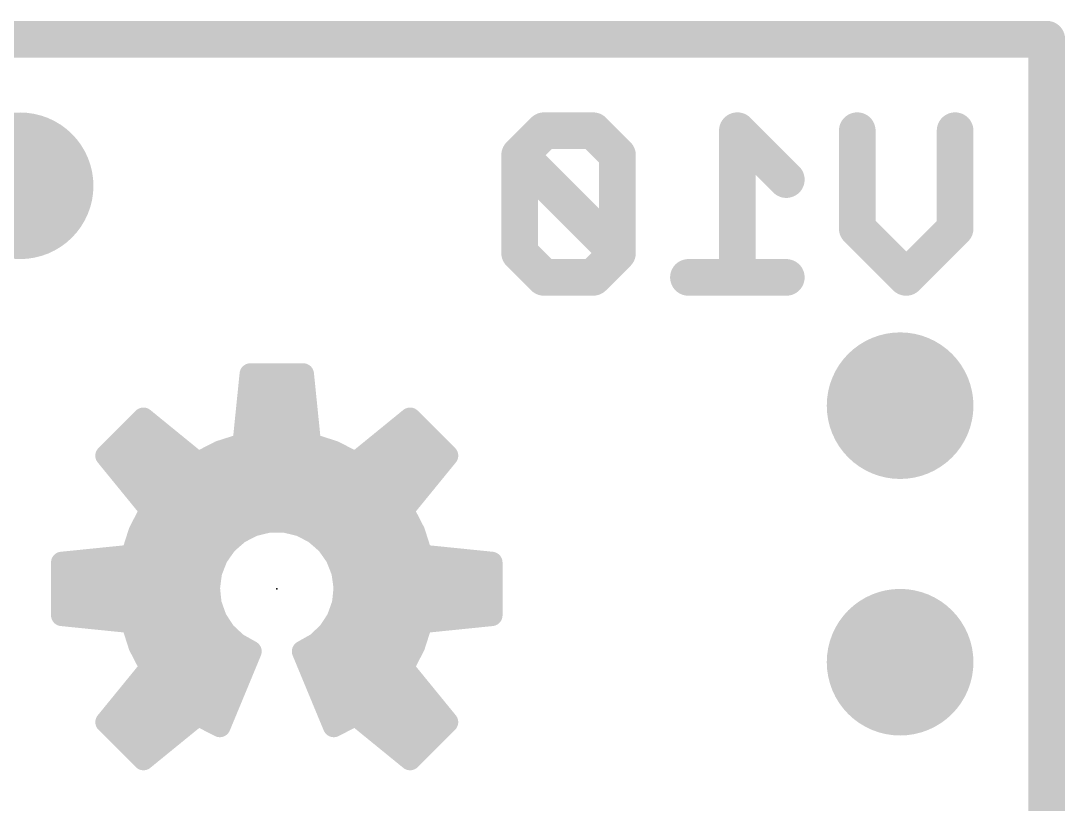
# Model space of a CAD drawing. Extents: x -9 to 103, y -21 to 20.
# Drawn here: x 38.61 to 45.85, y 15.02 to 20.45 of the extents above; entities that cross this region are included whole.
import ezdxf

# ---------------------------------------------------------------- set-up
doc = ezdxf.new("R2010")
doc.units = 0
for name, color, linetype in [('1', 12, 'CONTINUOUS'), ('16', 132, 'CONTINUOUS'), ('18', 110, 'CONTINUOUS'), ('20', 53, 'CONTINUOUS'), ('21', 41, 'CONTINUOUS'), ('22', 40, 'CONTINUOUS'), ('23', 53, 'CONTINUOUS'), ('24', 53, 'CONTINUOUS')]:
    doc.layers.add(name, color=color, linetype=linetype)

# ---------------------------------------------------------------- blocks, each defined once
blk = doc.blocks.new('ROUNDV')
at = {"const_width": 0.5}
blk.add_lwpolyline([(0, -0.25, 1), (0, 0.25, 1), (0, -0.25)], format="xyb", dxfattribs=at)

msp = doc.modelspace()

# ---------------------------------------------------------------- linework, layer by layer
at = {"layer": '1', "const_width": 0.254}
for points in [[(25.4, 20.32), (45.72, 20.32)], [(45.72, 20.32), (45.72, 0)]]:
    msp.add_lwpolyline(points, dxfattribs=at)
at = {"layer": '1', "const_width": 0.127}
for points in [[(45.7835, 20.32, 1), (45.6565, 20.32)], [(45.72, 20.2565, 1), (45.72, 20.3835)]]:
    msp.add_lwpolyline(points, format="xyb", dxfattribs=at)
at = {"layer": '16', "const_width": 0.254}
for points in [[(45.72, 20.32), (25.4, 20.32)], [(45.72, 0), (45.72, 20.32)], [(42.2378, 19.6859), (42.0683, 19.5164)], [(42.5767, 19.6859), (42.2378, 19.6859)], [(42.7462, 19.5164), (42.5767, 19.6859)], [(43.9156, 19.3469), (43.5766, 19.6859)], [(43.5766, 19.6859), (43.5766, 18.669)], [(44.4071, 19.008), (44.4071, 19.6859)], [(45.085, 19.6859), (45.085, 19.008)], [(42.0683, 19.5164), (42.0683, 18.8385)], [(42.7462, 18.8385), (42.0683, 19.5164)], [(42.7462, 18.8385), (42.7462, 19.5164)], [(44.746, 18.669), (44.4071, 19.008)], [(45.085, 19.008), (44.746, 18.669)], [(42.0683, 18.8385), (42.2378, 18.669)], [(42.5767, 18.669), (42.7462, 18.8385)], [(42.2378, 18.669), (42.5767, 18.669)], [(43.9156, 18.669), (43.2377, 18.669)]]:
    msp.add_lwpolyline(points, dxfattribs=at)
at = {"layer": '16', "const_width": 0.127}
for points in [[(45.7835, 20.32, 1), (45.6565, 20.32)], [(45.72, 20.2565, 1), (45.72, 20.3835)], [(42.2378, 19.7494, 1), (42.2378, 19.6224)], [(42.2827, 19.641, 1), (42.1929, 19.7308)], [(42.6216, 19.7308, 1), (42.5318, 19.641)], [(42.5767, 19.6224, 1), (42.5767, 19.7494)], [(43.6215, 19.7308, 1), (43.5317, 19.641)], [(43.6401, 19.6859, 1), (43.5131, 19.6859)], [(44.4706, 19.6859, 1), (44.3436, 19.6859)], [(45.1485, 19.6859, 1), (45.0215, 19.6859)], [(42.1318, 19.5164, 1), (42.0048, 19.5164)], [(42.1132, 19.5613, 1), (42.0234, 19.4715)], [(42.0234, 19.5613, 1), (42.1132, 19.4715)], [(42.8097, 19.5164, 1), (42.6827, 19.5164)], [(42.7013, 19.4715, 1), (42.7911, 19.5613)], [(43.8707, 19.302, 1), (43.9605, 19.3918)], [(44.452, 19.0529, 1), (44.3622, 18.9631)], [(45.1299, 18.9631, 1), (45.0401, 19.0529)], [(44.3436, 19.008, 1), (44.4706, 19.008)], [(45.0215, 19.008, 1), (45.1485, 19.008)], [(42.1132, 18.8834, 1), (42.0234, 18.7936)], [(42.7911, 18.7936, 1), (42.7013, 18.8834)], [(42.0048, 18.8385, 1), (42.1318, 18.8385)], [(42.6827, 18.8385, 1), (42.8097, 18.8385)], [(42.7013, 18.7936, 1), (42.7911, 18.8834)], [(42.2378, 18.7325, 1), (42.2378, 18.6055)], [(42.1929, 18.6241, 1), (42.2827, 18.7139)], [(42.5318, 18.7139, 1), (42.6216, 18.6241)], [(42.5767, 18.6055, 1), (42.5767, 18.7325)], [(43.2377, 18.7325, 1), (43.2377, 18.6055)], [(43.9156, 18.6055, 1), (43.9156, 18.7325)], [(44.7011, 18.7139, 1), (44.7909, 18.6241)], [(44.7011, 18.6241, 1), (44.7909, 18.7139)], [(43.5131, 18.669, 1), (43.6401, 18.669)]]:
    msp.add_lwpolyline(points, format="xyb", dxfattribs=at)
at = {"layer": '20', "const_width": 0.2032}
for points in [[(45.72, 20.32), (0, 20.32)], [(45.72, 20.32), (45.72, 0)]]:
    msp.add_lwpolyline(points, dxfattribs=at)
at = {"layer": '20', "const_width": 0.1016}
for points in [[(45.7708, 20.32, 1), (45.6692, 20.32)], [(45.72, 20.2692, 1), (45.72, 20.3708)]]:
    msp.add_lwpolyline(points, format="xyb", dxfattribs=at)
at = {"layer": '21', "const_width": 0.15}
for points in [[(40.2032, 17.9988), (40.154, 17.5149)], [(40.5688, 17.9988), (40.2032, 17.9988)], [(40.618, 17.5149), (40.5688, 17.9988)], [(40.1881, 17.85), (40.5839, 17.85)], [(39.4625, 17.692), (39.204, 17.4335)], [(39.8395, 17.3846), (39.4625, 17.692)], [(40.1728, 17.7), (40.5992, 17.7)], [(41.3095, 17.692), (40.9325, 17.3846)], [(41.568, 17.4335), (41.3095, 17.692)], [(39.3205, 17.55), (39.6367, 17.55)], [(40.154, 17.5149), (39.9913, 17.4628)], [(40.1576, 17.55), (40.6144, 17.55)], [(40.7807, 17.4628), (40.618, 17.5149)], [(41.1354, 17.55), (41.4515, 17.55)], [(39.204, 17.4335), (39.5114, 17.0565)], [(39.9913, 17.4628), (39.8395, 17.3846)], [(40.9325, 17.3846), (40.7807, 17.4628)], [(41.2606, 17.0565), (41.568, 17.4335)], [(39.2313, 17.4), (39.8206, 17.4)], [(39.8694, 17.4), (40.9026, 17.4)], [(40.9514, 17.4), (41.5407, 17.4)], [(39.3536, 17.25), (41.4184, 17.25)], [(39.4759, 17.1), (41.2961, 17.1)], [(39.5114, 17.0565), (39.4332, 16.9047)], [(41.3388, 16.9047), (41.2606, 17.0565)], [(39.4565, 16.95), (40.2287, 16.95)], [(40.1171, 16.8939), (40.2161, 16.9468)], [(40.2161, 16.9468), (40.3248, 16.9746)], [(40.3248, 16.9746), (40.437, 16.9758)], [(40.437, 16.9758), (40.5462, 16.9504)], [(40.5462, 16.9504), (40.6463, 16.8996)], [(40.5469, 16.95), (41.3155, 16.95)], [(39.4332, 16.9047), (39.3811, 16.742)], [(40.0336, 16.819), (40.1171, 16.8939)], [(40.6463, 16.8996), (40.7315, 16.8266)], [(41.3909, 16.742), (41.3388, 16.9047)], [(39.3997, 16.8), (40.0206, 16.8)], [(39.9702, 16.7264), (40.0336, 16.819)], [(40.7315, 16.8266), (40.7968, 16.7354)], [(40.7505, 16.8), (41.3723, 16.8)], [(39.3811, 16.742), (38.8972, 16.6928)], [(39.9307, 16.6214), (39.9702, 16.7264)], [(40.7968, 16.7354), (40.8387, 16.6313)], [(41.8748, 16.6928), (41.3909, 16.742)], [(38.8972, 16.6928), (38.8972, 16.3272)], [(38.8972, 16.65), (39.9414, 16.65)], [(40.8311, 16.65), (41.8748, 16.65)], [(41.8748, 16.3272), (41.8748, 16.6928)], [(39.9172, 16.51), (39.9307, 16.6214)], [(40.8387, 16.6313), (40.8545, 16.5202)], [(38.8972, 16.5), (39.9184, 16.5)], [(39.9301, 16.4006), (39.9172, 16.51)], [(40.8545, 16.5202), (40.8436, 16.4085)], [(40.8526, 16.5), (41.8748, 16.5)], [(38.8972, 16.35), (39.9488, 16.35)], [(39.9683, 16.2972), (39.9301, 16.4006)], [(40.8436, 16.4085), (40.8063, 16.3027)], [(40.823, 16.35), (41.8748, 16.35)], [(38.8972, 16.3272), (39.3811, 16.278)], [(39.3811, 16.278), (39.4332, 16.1153)], [(40.0295, 16.2055), (39.9683, 16.2972)], [(40.8063, 16.3027), (40.745, 16.2087)], [(41.3388, 16.1153), (41.3909, 16.278)], [(41.3909, 16.278), (41.8748, 16.3272)], [(40.1104, 16.1307), (40.0295, 16.2055)], [(40.745, 16.2087), (40.6632, 16.132)], [(39.4061, 16.2), (40.0355, 16.2)], [(40.2066, 16.0769), (40.1104, 16.1307)], [(40.6632, 16.132), (40.5654, 16.0769)], [(40.7358, 16.2), (41.3659, 16.2)], [(39.4332, 16.1153), (39.5114, 15.9635)], [(39.9913, 15.5572), (40.2066, 16.0769)], [(40.5654, 16.0769), (40.7807, 15.5572)], [(41.2606, 15.9635), (41.3388, 16.1153)], [(39.4668, 16.05), (40.1955, 16.05)], [(40.5765, 16.05), (41.3052, 16.05)], [(39.5114, 15.9635), (39.204, 15.5865)], [(41.568, 15.5865), (41.2606, 15.9635)], [(39.4596, 15.9), (40.1333, 15.9)], [(40.6387, 15.9), (41.3124, 15.9)], [(39.3373, 15.75), (40.0712, 15.75)], [(40.7008, 15.75), (41.4347, 15.75)], [(39.4625, 15.328), (39.8395, 15.6354)], [(39.8395, 15.6354), (39.9913, 15.5572)], [(40.7807, 15.5572), (40.9325, 15.6354)], [(40.9325, 15.6354), (41.3095, 15.328)], [(39.204, 15.5865), (39.4625, 15.328)], [(39.215, 15.6), (39.7961, 15.6)], [(39.9082, 15.6), (40.009, 15.6)], [(40.763, 15.6), (40.8638, 15.6)], [(40.9759, 15.6), (41.557, 15.6)], [(41.3095, 15.328), (41.568, 15.5865)], [(39.3405, 15.45), (39.6121, 15.45)], [(41.1599, 15.45), (41.4315, 15.45)]]:
    msp.add_lwpolyline(points, dxfattribs=at)
at = {"layer": '21', "const_width": 0.075}
for points in [[(40.2032, 18.0363, 1), (40.2032, 17.9613)], [(40.2405, 17.995, 1), (40.1659, 18.0026)], [(40.6061, 18.0026, 1), (40.5315, 17.995)], [(40.5688, 17.9613, 1), (40.5688, 18.0363)], [(40.1881, 17.8875, 1), (40.1881, 17.8125)], [(40.5839, 17.8125, 1), (40.5839, 17.8875)], [(39.4862, 17.7211, 1), (39.4388, 17.6629)], [(39.489, 17.6655, 1), (39.436, 17.7185)], [(40.1728, 17.7375, 1), (40.1728, 17.6625)], [(40.5992, 17.6625, 1), (40.5992, 17.7375)], [(41.336, 17.7185, 1), (41.283, 17.6655)], [(41.3332, 17.6629, 1), (41.2858, 17.7211)], [(39.3205, 17.5875, 1), (39.3205, 17.5125)], [(39.6367, 17.5125, 1), (39.6367, 17.5875)], [(40.1576, 17.5875, 1), (40.1576, 17.5125)], [(40.1654, 17.4792, 1), (40.1426, 17.5506)], [(40.6294, 17.5506, 1), (40.6066, 17.4792)], [(40.6144, 17.5125, 1), (40.6144, 17.5875)], [(41.1354, 17.5875, 1), (41.1354, 17.5125)], [(41.4515, 17.5125, 1), (41.4515, 17.5875)], [(39.2331, 17.4572, 1), (39.1749, 17.4098)], [(39.9799, 17.4985, 1), (40.0028, 17.4271)], [(40.0085, 17.4295, 1), (39.9742, 17.4962)], [(40.1167, 17.5187, 1), (40.1913, 17.5111)], [(40.5807, 17.5111, 1), (40.6553, 17.5187)], [(40.7978, 17.4962, 1), (40.7635, 17.4295)], [(40.7692, 17.4271, 1), (40.7921, 17.4985)], [(41.5971, 17.4098, 1), (41.5389, 17.4572)], [(39.1775, 17.46, 1), (39.2305, 17.407)], [(39.2313, 17.4375, 1), (39.2313, 17.3625)], [(39.8223, 17.4179, 1), (39.8567, 17.3513)], [(39.8158, 17.3555, 1), (39.8632, 17.4137)], [(39.8206, 17.3625, 1), (39.8206, 17.4375)], [(39.8694, 17.4375, 1), (39.8694, 17.3625)], [(40.9088, 17.4137, 1), (40.9562, 17.3555)], [(40.9026, 17.3625, 1), (40.9026, 17.4375)], [(40.9514, 17.4375, 1), (40.9514, 17.3625)], [(40.9153, 17.3513, 1), (40.9497, 17.4179)], [(41.5407, 17.3625, 1), (41.5407, 17.4375)], [(41.5415, 17.407, 1), (41.5945, 17.46)], [(39.3536, 17.2875, 1), (39.3536, 17.2125)], [(41.4184, 17.2125, 1), (41.4184, 17.2875)], [(39.4759, 17.1375, 1), (39.4759, 17.0625)], [(41.2961, 17.0625, 1), (41.2961, 17.1375)], [(39.5447, 17.0393, 1), (39.4781, 17.0737)], [(39.4823, 17.0328, 1), (39.5405, 17.0802)], [(41.2939, 17.0737, 1), (41.2273, 17.0393)], [(41.2315, 17.0802, 1), (41.2897, 17.0328)], [(39.4565, 16.9875, 1), (39.4565, 16.9125)], [(40.2068, 16.9831, 1), (40.2254, 16.9104)], [(40.2338, 16.9137, 1), (40.1984, 16.9798)], [(40.2287, 16.9125, 1), (40.2287, 16.9875)], [(40.3244, 17.0121, 1), (40.3252, 16.9371)], [(40.3341, 16.9383, 1), (40.3155, 17.0109)], [(40.4455, 17.0124, 1), (40.4285, 16.9393)], [(40.4374, 16.9383, 1), (40.4366, 17.0133)], [(40.5632, 16.9838, 1), (40.5293, 16.9169)], [(40.5469, 16.9875, 1), (40.5469, 16.9125)], [(40.5377, 16.9138, 1), (40.5548, 16.9869)], [(41.3155, 16.9125, 1), (41.3155, 16.9875)], [(39.3998, 16.9218, 1), (39.4665, 16.8875)], [(39.4689, 16.8932, 1), (39.3975, 16.9161)], [(40.0994, 16.927, 1), (40.1348, 16.8608)], [(40.1421, 16.866, 1), (40.0921, 16.9218)], [(40.6707, 16.9281, 1), (40.6219, 16.8712)], [(40.6294, 16.8662, 1), (40.6633, 16.9331)], [(41.3745, 16.9161, 1), (41.3031, 16.8932)], [(41.3055, 16.8875, 1), (41.3722, 16.9218)], [(39.3997, 16.8375, 1), (39.3997, 16.7625)], [(40.0085, 16.8469, 1), (40.0586, 16.7911)], [(40.0645, 16.7978, 1), (40.0026, 16.8402)], [(40.0206, 16.7625, 1), (40.0206, 16.8375)], [(40.762, 16.8484, 1), (40.701, 16.8047)], [(40.7071, 16.7981, 1), (40.7559, 16.855)], [(40.7505, 16.8375, 1), (40.7505, 16.7625)], [(41.3723, 16.7625, 1), (41.3723, 16.8375)], [(39.3454, 16.7534, 1), (39.4168, 16.7306)], [(39.3849, 16.7047, 1), (39.3773, 16.7793)], [(39.9392, 16.7476, 1), (40.0011, 16.7052)], [(40.0053, 16.7132, 1), (39.9351, 16.7396)], [(40.8316, 16.7494, 1), (40.7621, 16.7214)], [(40.7664, 16.7135, 1), (40.8273, 16.7572)], [(41.3947, 16.7793, 1), (41.3871, 16.7047)], [(41.3552, 16.7306, 1), (41.4266, 16.7534)], [(38.9347, 16.6928, 1), (38.8597, 16.6928)], [(38.8934, 16.7301, 1), (38.901, 16.6555)], [(38.8972, 16.6875, 1), (38.8972, 16.6125)], [(39.9414, 16.6125, 1), (39.9414, 16.6875)], [(40.8311, 16.6875, 1), (40.8311, 16.6125)], [(41.9123, 16.6928, 1), (41.8373, 16.6928)], [(41.871, 16.6555, 1), (41.8786, 16.7301)], [(41.8748, 16.6125, 1), (41.8748, 16.6875)], [(39.8956, 16.6346, 1), (39.9657, 16.6082)], [(39.9679, 16.6169, 1), (39.8934, 16.6259)], [(40.8758, 16.6366, 1), (40.8015, 16.626)], [(40.8039, 16.6173, 1), (40.8735, 16.6452)], [(38.8972, 16.5375, 1), (38.8972, 16.4625)], [(39.9544, 16.5144, 1), (39.88, 16.5056)], [(39.9184, 16.4625, 1), (39.9184, 16.5375)], [(40.8526, 16.5375, 1), (40.8526, 16.4625)], [(40.8919, 16.5165, 1), (40.8172, 16.5238)], [(41.8748, 16.4625, 1), (41.8748, 16.5375)], [(39.88, 16.5145, 1), (39.9544, 16.5055)], [(40.8174, 16.5149, 1), (40.8917, 16.5255)], [(38.8972, 16.3875, 1), (38.8972, 16.3125)], [(39.9653, 16.4135, 1), (39.895, 16.3876)], [(39.8929, 16.3962, 1), (39.9674, 16.405)], [(39.9488, 16.3125, 1), (39.9488, 16.3875)], [(40.823, 16.3875, 1), (40.823, 16.3125)], [(40.8062, 16.4122, 1), (40.8809, 16.4048)], [(40.8789, 16.3961, 1), (40.8082, 16.421)], [(41.8748, 16.3125, 1), (41.8748, 16.3875)], [(38.901, 16.3645, 1), (38.8934, 16.2899)], [(38.8597, 16.3272, 1), (38.9347, 16.3272)], [(39.4168, 16.2894, 1), (39.3454, 16.2666)], [(39.3773, 16.2407, 1), (39.3849, 16.3153)], [(39.9995, 16.318, 1), (39.9371, 16.2763)], [(40.771, 16.3151, 1), (40.8417, 16.2902)], [(40.8378, 16.2822, 1), (40.7749, 16.3231)], [(41.3871, 16.3153, 1), (41.3947, 16.2407)], [(41.4266, 16.2666, 1), (41.3552, 16.2894)], [(41.8373, 16.3272, 1), (41.9123, 16.3272)], [(41.8786, 16.2899, 1), (41.871, 16.3645)], [(39.9331, 16.2842, 1), (40.0035, 16.3101)], [(40.055, 16.2331, 1), (40.0041, 16.178)], [(40.7707, 16.1813, 1), (40.7194, 16.236)], [(39.4061, 16.2375, 1), (39.4061, 16.1625)], [(39.9983, 16.1847, 1), (40.0607, 16.2264)], [(40.0355, 16.1625, 1), (40.0355, 16.2375)], [(40.1288, 16.1635, 1), (40.0921, 16.098)], [(40.6816, 16.0993, 1), (40.6448, 16.1646)], [(40.7358, 16.2375, 1), (40.7358, 16.1625)], [(40.7136, 16.2292, 1), (40.7765, 16.1882)], [(41.3659, 16.1625, 1), (41.3659, 16.2375)], [(39.4665, 16.1325, 1), (39.3998, 16.0982)], [(39.3975, 16.1039, 1), (39.4689, 16.1268)], [(40.085, 16.1032, 1), (40.1359, 16.1583)], [(40.2412, 16.0625, 1), (40.172, 16.0913)], [(40.1883, 16.0442, 1), (40.2249, 16.1096)], [(40.6, 16.0913, 1), (40.5308, 16.0625)], [(40.547, 16.1096, 1), (40.5838, 16.0442)], [(40.6375, 16.1593, 1), (40.6888, 16.1046)], [(41.3031, 16.1268, 1), (41.3745, 16.1039)], [(41.3722, 16.0982, 1), (41.3055, 16.1325)], [(39.4668, 16.0875, 1), (39.4668, 16.0125)], [(40.1955, 16.0125, 1), (40.1955, 16.0875)], [(40.5765, 16.0875, 1), (40.5765, 16.0125)], [(41.3052, 16.0125, 1), (41.3052, 16.0875)], [(39.4781, 15.9463, 1), (39.5447, 15.9807)], [(39.5405, 15.9398, 1), (39.4823, 15.9872)], [(41.2897, 15.9872, 1), (41.2315, 15.9398)], [(41.2273, 15.9807, 1), (41.2939, 15.9463)], [(39.4596, 15.9375, 1), (39.4596, 15.8625)], [(40.1333, 15.8625, 1), (40.1333, 15.9375)], [(40.6387, 15.9375, 1), (40.6387, 15.8625)], [(41.3124, 15.8625, 1), (41.3124, 15.9375)], [(39.3373, 15.7875, 1), (39.3373, 15.7125)], [(40.0712, 15.7125, 1), (40.0712, 15.7875)], [(40.7008, 15.7875, 1), (40.7008, 15.7125)], [(41.4347, 15.7125, 1), (41.4347, 15.7875)], [(39.8567, 15.6687, 1), (39.8223, 15.6021)], [(39.8632, 15.6063, 1), (39.8158, 15.6645)], [(40.9562, 15.6645, 1), (40.9088, 15.6063)], [(40.9497, 15.6021, 1), (40.9153, 15.6687)], [(39.2305, 15.613, 1), (39.1775, 15.56)], [(39.1749, 15.6102, 1), (39.2331, 15.5628)], [(39.215, 15.6375, 1), (39.215, 15.5625)], [(39.7961, 15.5625, 1), (39.7961, 15.6375)], [(39.9082, 15.6375, 1), (39.9082, 15.5625)], [(39.9741, 15.5239, 1), (40.0085, 15.5905)], [(40.009, 15.5625, 1), (40.009, 15.6375)], [(40.763, 15.6375, 1), (40.763, 15.5625)], [(40.7635, 15.5905, 1), (40.7979, 15.5239)], [(40.8638, 15.5625, 1), (40.8638, 15.6375)], [(40.9759, 15.6375, 1), (40.9759, 15.5625)], [(41.5389, 15.5628, 1), (41.5971, 15.6102)], [(41.5945, 15.56, 1), (41.5415, 15.613)], [(41.557, 15.5625, 1), (41.557, 15.6375)], [(39.9567, 15.5716, 1), (40.0259, 15.5428)], [(40.7461, 15.5428, 1), (40.8153, 15.5716)], [(39.3405, 15.4875, 1), (39.3405, 15.4125)], [(39.6121, 15.4125, 1), (39.6121, 15.4875)], [(41.1599, 15.4875, 1), (41.1599, 15.4125)], [(41.4315, 15.4125, 1), (41.4315, 15.4875)], [(39.4388, 15.3571, 1), (39.4862, 15.2989)], [(39.436, 15.3015, 1), (39.489, 15.3545)], [(41.283, 15.3545, 1), (41.336, 15.3015)], [(41.2858, 15.2989, 1), (41.3332, 15.3571)]]:
    msp.add_lwpolyline(points, format="xyb", dxfattribs=at)
at = {"layer": '22', "const_width": 0.15}
for points in [[(40.154, 17.5149), (40.2032, 17.9988)], [(40.2032, 17.9988), (40.5688, 17.9988)], [(40.5688, 17.9988), (40.618, 17.5149)], [(40.1881, 17.85), (40.5839, 17.85)], [(39.204, 17.4335), (39.4625, 17.692)], [(39.4625, 17.692), (39.8395, 17.3846)], [(40.1728, 17.7), (40.5992, 17.7)], [(40.9325, 17.3846), (41.3095, 17.692)], [(41.3095, 17.692), (41.568, 17.4335)], [(39.3205, 17.55), (39.6367, 17.55)], [(39.9913, 17.4628), (40.154, 17.5149)], [(40.1576, 17.55), (40.6144, 17.55)], [(40.618, 17.5149), (40.7807, 17.4628)], [(41.1353, 17.55), (41.4515, 17.55)], [(39.5114, 17.0565), (39.204, 17.4335)], [(39.8395, 17.3846), (39.9913, 17.4628)], [(40.7807, 17.4628), (40.9325, 17.3846)], [(41.568, 17.4335), (41.2606, 17.0565)], [(39.2313, 17.4), (39.8206, 17.4)], [(39.8694, 17.4), (40.9026, 17.4)], [(40.9514, 17.4), (41.5407, 17.4)], [(39.3536, 17.25), (41.4184, 17.25)], [(39.4759, 17.1), (41.2961, 17.1)], [(39.4332, 16.9047), (39.5114, 17.0565)], [(41.2606, 17.0565), (41.3388, 16.9047)], [(39.4565, 16.95), (40.2251, 16.95)], [(40.2258, 16.9504), (40.1257, 16.8996)], [(40.335, 16.9758), (40.2258, 16.9504)], [(40.4472, 16.9746), (40.335, 16.9758)], [(40.5559, 16.9468), (40.4472, 16.9746)], [(40.5433, 16.95), (41.3155, 16.95)], [(40.6549, 16.8939), (40.5559, 16.9468)], [(39.3811, 16.742), (39.4332, 16.9047)], [(40.1257, 16.8996), (40.0405, 16.8266)], [(40.7384, 16.819), (40.6549, 16.8939)], [(41.3388, 16.9047), (41.3909, 16.742)], [(39.3997, 16.8), (40.0215, 16.8)], [(40.0405, 16.8266), (39.9751, 16.7354)], [(40.8018, 16.7264), (40.7384, 16.819)], [(40.7514, 16.8), (41.3723, 16.8)], [(38.8972, 16.6928), (39.3811, 16.742)], [(39.9751, 16.7354), (39.9333, 16.6313)], [(40.8413, 16.6214), (40.8018, 16.7264)], [(41.3909, 16.742), (41.8748, 16.6928)], [(38.8972, 16.3272), (38.8972, 16.6928)], [(38.8972, 16.65), (39.9409, 16.65)], [(40.8306, 16.65), (41.8748, 16.65)], [(41.8748, 16.6928), (41.8748, 16.3272)], [(39.9333, 16.6313), (39.9175, 16.5202)], [(40.8548, 16.51), (40.8413, 16.6214)], [(38.8972, 16.5), (39.9195, 16.5)], [(39.9175, 16.5202), (39.9285, 16.4085)], [(40.8419, 16.4006), (40.8548, 16.51)], [(40.8536, 16.5), (41.8748, 16.5)], [(38.8972, 16.35), (39.949, 16.35)], [(39.9285, 16.4085), (39.9657, 16.3027)], [(40.8037, 16.2972), (40.8419, 16.4006)], [(40.8232, 16.35), (41.8748, 16.35)], [(39.3811, 16.278), (38.8972, 16.3272)], [(39.4332, 16.1153), (39.3811, 16.278)], [(39.9657, 16.3027), (40.027, 16.2087)], [(40.7425, 16.2055), (40.8037, 16.2972)], [(41.3909, 16.278), (41.3388, 16.1153)], [(41.8748, 16.3272), (41.3909, 16.278)], [(40.027, 16.2087), (40.1088, 16.132)], [(40.6616, 16.1307), (40.7425, 16.2055)], [(39.4061, 16.2), (40.0362, 16.2)], [(40.1088, 16.132), (40.2066, 16.0769)], [(40.5654, 16.0769), (40.6616, 16.1307)], [(40.7365, 16.2), (41.3659, 16.2)], [(39.5114, 15.9635), (39.4332, 16.1153)], [(40.2066, 16.0769), (39.9913, 15.5572)], [(40.7807, 15.5572), (40.5654, 16.0769)], [(41.3388, 16.1153), (41.2606, 15.9635)], [(39.4668, 16.05), (40.1955, 16.05)], [(40.5765, 16.05), (41.3052, 16.05)], [(39.204, 15.5865), (39.5114, 15.9635)], [(41.2606, 15.9635), (41.568, 15.5865)], [(39.4596, 15.9), (40.1333, 15.9)], [(40.6387, 15.9), (41.3124, 15.9)], [(39.3373, 15.75), (40.0712, 15.75)], [(40.7008, 15.75), (41.4347, 15.75)], [(39.8395, 15.6354), (39.4625, 15.328)], [(39.9913, 15.5572), (39.8395, 15.6354)], [(40.9325, 15.6354), (40.7807, 15.5572)], [(41.3095, 15.328), (40.9325, 15.6354)], [(39.4625, 15.328), (39.204, 15.5865)], [(39.215, 15.6), (39.7961, 15.6)], [(39.9082, 15.6), (40.009, 15.6)], [(40.763, 15.6), (40.8638, 15.6)], [(40.9759, 15.6), (41.557, 15.6)], [(41.568, 15.5865), (41.3095, 15.328)], [(39.3405, 15.45), (39.6121, 15.45)], [(41.1599, 15.45), (41.4315, 15.45)]]:
    msp.add_lwpolyline(points, dxfattribs=at)
at = {"layer": '22', "const_width": 0.075}
for points in [[(40.2032, 18.0363, 1), (40.2032, 17.9613)], [(40.2405, 17.995, 1), (40.1659, 18.0026)], [(40.6061, 18.0026, 1), (40.5315, 17.995)], [(40.5688, 17.9613, 1), (40.5688, 18.0363)], [(40.1881, 17.8875, 1), (40.1881, 17.8125)], [(40.5839, 17.8125, 1), (40.5839, 17.8875)], [(39.4862, 17.7211, 1), (39.4388, 17.6629)], [(39.489, 17.6655, 1), (39.436, 17.7185)], [(40.1728, 17.7375, 1), (40.1728, 17.6625)], [(40.5992, 17.6625, 1), (40.5992, 17.7375)], [(41.336, 17.7185, 1), (41.283, 17.6655)], [(41.3332, 17.6629, 1), (41.2858, 17.7211)], [(39.3205, 17.5875, 1), (39.3205, 17.5125)], [(39.6367, 17.5125, 1), (39.6367, 17.5875)], [(40.1576, 17.5875, 1), (40.1576, 17.5125)], [(40.1654, 17.4792, 1), (40.1426, 17.5506)], [(40.6294, 17.5506, 1), (40.6066, 17.4792)], [(40.6144, 17.5125, 1), (40.6144, 17.5875)], [(41.1353, 17.5875, 1), (41.1353, 17.5125)], [(41.4515, 17.5125, 1), (41.4515, 17.5875)], [(39.2331, 17.4572, 1), (39.1749, 17.4098)], [(39.9799, 17.4985, 1), (40.0028, 17.4271)], [(40.0085, 17.4295, 1), (39.9742, 17.4962)], [(40.1167, 17.5187, 1), (40.1913, 17.5111)], [(40.5807, 17.5111, 1), (40.6553, 17.5187)], [(40.7978, 17.4962, 1), (40.7635, 17.4295)], [(40.7692, 17.4271, 1), (40.7921, 17.4985)], [(41.5971, 17.4098, 1), (41.5389, 17.4572)], [(39.1775, 17.46, 1), (39.2305, 17.407)], [(39.2313, 17.4375, 1), (39.2313, 17.3625)], [(39.8223, 17.4179, 1), (39.8567, 17.3513)], [(39.8158, 17.3555, 1), (39.8632, 17.4137)], [(39.8206, 17.3625, 1), (39.8206, 17.4375)], [(39.8694, 17.4375, 1), (39.8694, 17.3625)], [(40.9088, 17.4137, 1), (40.9562, 17.3555)], [(40.9026, 17.3625, 1), (40.9026, 17.4375)], [(40.9514, 17.4375, 1), (40.9514, 17.3625)], [(40.9153, 17.3513, 1), (40.9497, 17.4179)], [(41.5407, 17.3625, 1), (41.5407, 17.4375)], [(41.5415, 17.407, 1), (41.5945, 17.46)], [(39.3536, 17.2875, 1), (39.3536, 17.2125)], [(41.4184, 17.2125, 1), (41.4184, 17.2875)], [(39.4759, 17.1375, 1), (39.4759, 17.0625)], [(41.2961, 17.0625, 1), (41.2961, 17.1375)], [(39.5447, 17.0393, 1), (39.4781, 17.0737)], [(39.4823, 17.0328, 1), (39.5405, 17.0802)], [(41.2939, 17.0737, 1), (41.2273, 17.0393)], [(41.2315, 17.0802, 1), (41.2897, 17.0328)], [(39.4565, 16.9875, 1), (39.4565, 16.9125)], [(40.2172, 16.9869, 1), (40.2343, 16.9138)], [(40.2427, 16.9169, 1), (40.2088, 16.9838)], [(40.2251, 16.9125, 1), (40.2251, 16.9875)], [(40.3354, 17.0133, 1), (40.3346, 16.9383)], [(40.3435, 16.9393, 1), (40.3265, 17.0124)], [(40.4565, 17.0109, 1), (40.4379, 16.9383)], [(40.4468, 16.9371, 1), (40.4476, 17.0121)], [(40.5433, 16.9875, 1), (40.5433, 16.9125)], [(40.5736, 16.9798, 1), (40.5382, 16.9137)], [(40.5466, 16.9104, 1), (40.5652, 16.9831)], [(41.3155, 16.9125, 1), (41.3155, 16.9875)], [(39.3998, 16.9218, 1), (39.4665, 16.8875)], [(39.4689, 16.8932, 1), (39.3975, 16.9161)], [(40.1087, 16.9331, 1), (40.1426, 16.8662)], [(40.1501, 16.8712, 1), (40.1013, 16.9281)], [(40.6799, 16.9218, 1), (40.6299, 16.866)], [(40.6372, 16.8608, 1), (40.6726, 16.927)], [(41.3745, 16.9161, 1), (41.3031, 16.8932)], [(41.3055, 16.8875, 1), (41.3722, 16.9218)], [(39.3997, 16.8375, 1), (39.3997, 16.7625)], [(40.0161, 16.855, 1), (40.0649, 16.7981)], [(40.071, 16.8047, 1), (40.01, 16.8484)], [(40.0215, 16.7625, 1), (40.0215, 16.8375)], [(40.7694, 16.8402, 1), (40.7075, 16.7978)], [(40.7134, 16.7911, 1), (40.7635, 16.8469)], [(40.7514, 16.8375, 1), (40.7514, 16.7625)], [(41.3723, 16.7625, 1), (41.3723, 16.8375)], [(39.3454, 16.7534, 1), (39.4168, 16.7306)], [(39.3849, 16.7047, 1), (39.3773, 16.7793)], [(39.9447, 16.7572, 1), (40.0056, 16.7135)], [(40.0099, 16.7214, 1), (39.9404, 16.7494)], [(40.8369, 16.7396, 1), (40.7667, 16.7132)], [(40.7709, 16.7052, 1), (40.8328, 16.7476)], [(41.3947, 16.7793, 1), (41.3871, 16.7047)], [(41.3552, 16.7306, 1), (41.4266, 16.7534)], [(38.9347, 16.6928, 1), (38.8597, 16.6928)], [(38.8934, 16.7301, 1), (38.901, 16.6555)], [(38.8972, 16.6875, 1), (38.8972, 16.6125)], [(39.9409, 16.6125, 1), (39.9409, 16.6875)], [(40.8306, 16.6875, 1), (40.8306, 16.6125)], [(41.9123, 16.6928, 1), (41.8373, 16.6928)], [(41.871, 16.6555, 1), (41.8786, 16.7301)], [(41.8748, 16.6125, 1), (41.8748, 16.6875)], [(39.8985, 16.6452, 1), (39.9681, 16.6173)], [(39.9705, 16.626, 1), (39.8962, 16.6366)], [(40.8786, 16.6259, 1), (40.8041, 16.6169)], [(40.8063, 16.6082, 1), (40.8764, 16.6346)], [(38.8972, 16.5375, 1), (38.8972, 16.4625)], [(39.9548, 16.5238, 1), (39.8801, 16.5165)], [(39.9195, 16.4625, 1), (39.9195, 16.5375)], [(40.8536, 16.5375, 1), (40.8536, 16.4625)], [(40.892, 16.5056, 1), (40.8176, 16.5144)], [(41.8748, 16.4625, 1), (41.8748, 16.5375)], [(39.8803, 16.5255, 1), (39.9546, 16.5149)], [(40.8176, 16.5055, 1), (40.892, 16.5145)], [(38.8972, 16.3875, 1), (38.8972, 16.3125)], [(39.9638, 16.421, 1), (39.8931, 16.3961)], [(39.8911, 16.4048, 1), (39.9658, 16.4122)], [(39.949, 16.3125, 1), (39.949, 16.3875)], [(40.8232, 16.3875, 1), (40.8232, 16.3125)], [(40.8046, 16.405, 1), (40.8791, 16.3962)], [(40.877, 16.3876, 1), (40.8067, 16.4135)], [(41.8748, 16.3125, 1), (41.8748, 16.3875)], [(38.901, 16.3645, 1), (38.8934, 16.2899)], [(38.8597, 16.3272, 1), (38.9347, 16.3272)], [(39.4168, 16.2894, 1), (39.3454, 16.2666)], [(39.3773, 16.2407, 1), (39.3849, 16.3153)], [(39.9971, 16.3231, 1), (39.9342, 16.2822)], [(39.9303, 16.2902, 1), (40.001, 16.3151)], [(40.8349, 16.2763, 1), (40.7725, 16.318)], [(41.3871, 16.3153, 1), (41.3947, 16.2407)], [(41.4266, 16.2666, 1), (41.3552, 16.2894)], [(41.8373, 16.3272, 1), (41.9123, 16.3272)], [(41.8786, 16.2899, 1), (41.871, 16.3645)], [(40.0526, 16.236, 1), (40.0013, 16.1813)], [(40.7679, 16.178, 1), (40.717, 16.2331)], [(40.7685, 16.3101, 1), (40.8389, 16.2842)], [(39.4061, 16.2375, 1), (39.4061, 16.1625)], [(39.9955, 16.1882, 1), (40.0584, 16.2292)], [(40.0362, 16.1625, 1), (40.0362, 16.2375)], [(40.1272, 16.1646, 1), (40.0904, 16.0993)], [(40.6799, 16.098, 1), (40.6432, 16.1635)], [(40.7365, 16.2375, 1), (40.7365, 16.1625)], [(40.7113, 16.2264, 1), (40.7737, 16.1847)], [(41.3659, 16.1625, 1), (41.3659, 16.2375)], [(39.4665, 16.1325, 1), (39.3998, 16.0982)], [(39.3975, 16.1039, 1), (39.4689, 16.1268)], [(40.0832, 16.1046, 1), (40.1345, 16.1593)], [(40.2412, 16.0625, 1), (40.172, 16.0913)], [(40.1882, 16.0442, 1), (40.225, 16.1096)], [(40.6, 16.0913, 1), (40.5308, 16.0625)], [(40.5471, 16.1096, 1), (40.5837, 16.0442)], [(40.6361, 16.1583, 1), (40.687, 16.1032)], [(41.3031, 16.1268, 1), (41.3745, 16.1039)], [(41.3722, 16.0982, 1), (41.3055, 16.1325)], [(39.4668, 16.0875, 1), (39.4668, 16.0125)], [(40.1955, 16.0125, 1), (40.1955, 16.0875)], [(40.5765, 16.0875, 1), (40.5765, 16.0125)], [(41.3052, 16.0125, 1), (41.3052, 16.0875)], [(39.4781, 15.9463, 1), (39.5447, 15.9807)], [(39.5405, 15.9398, 1), (39.4823, 15.9872)], [(41.2897, 15.9872, 1), (41.2315, 15.9398)], [(41.2273, 15.9807, 1), (41.2939, 15.9463)], [(39.4596, 15.9375, 1), (39.4596, 15.8625)], [(40.1333, 15.8625, 1), (40.1333, 15.9375)], [(40.6387, 15.9375, 1), (40.6387, 15.8625)], [(41.3124, 15.8625, 1), (41.3124, 15.9375)], [(39.3373, 15.7875, 1), (39.3373, 15.7125)], [(40.0712, 15.7125, 1), (40.0712, 15.7875)], [(40.7008, 15.7875, 1), (40.7008, 15.7125)], [(41.4347, 15.7125, 1), (41.4347, 15.7875)], [(39.8567, 15.6687, 1), (39.8223, 15.6021)], [(39.8632, 15.6063, 1), (39.8158, 15.6645)], [(40.9562, 15.6645, 1), (40.9088, 15.6063)], [(40.9497, 15.6021, 1), (40.9153, 15.6687)], [(39.2305, 15.613, 1), (39.1775, 15.56)], [(39.1749, 15.6102, 1), (39.2331, 15.5628)], [(39.215, 15.6375, 1), (39.215, 15.5625)], [(39.7961, 15.5625, 1), (39.7961, 15.6375)], [(39.9082, 15.6375, 1), (39.9082, 15.5625)], [(39.9741, 15.5239, 1), (40.0085, 15.5905)], [(40.009, 15.5625, 1), (40.009, 15.6375)], [(40.763, 15.6375, 1), (40.763, 15.5625)], [(40.7635, 15.5905, 1), (40.7979, 15.5239)], [(40.8638, 15.5625, 1), (40.8638, 15.6375)], [(40.9759, 15.6375, 1), (40.9759, 15.5625)], [(41.5389, 15.5628, 1), (41.5971, 15.6102)], [(41.5945, 15.56, 1), (41.5415, 15.613)], [(41.557, 15.5625, 1), (41.557, 15.6375)], [(39.9567, 15.5716, 1), (40.0259, 15.5428)], [(40.7461, 15.5428, 1), (40.8153, 15.5716)], [(39.3405, 15.4875, 1), (39.3405, 15.4125)], [(39.6121, 15.4125, 1), (39.6121, 15.4875)], [(41.1599, 15.4875, 1), (41.1599, 15.4125)], [(41.4315, 15.4125, 1), (41.4315, 15.4875)], [(39.4388, 15.3571, 1), (39.4862, 15.2989)], [(39.436, 15.3015, 1), (39.489, 15.3545)], [(41.283, 15.3545, 1), (41.336, 15.3015)], [(41.2858, 15.2989, 1), (41.3332, 15.3571)]]:
    msp.add_lwpolyline(points, format="xyb", dxfattribs=at)
at = {"layer": '23'}
msp.add_point((40.386, 16.51), dxfattribs=at)
at = {"layer": '24'}
msp.add_point((40.386, 16.51), dxfattribs=at)

# ---------------------------------------------------------------- block references
at = {"layer": '18', "xscale": 1.016, "yscale": 1.016}
for p in [(38.608, 19.304), (38.608, 19.304), (44.704, 17.78), (44.704, 17.78), (44.704, 16.002), (44.704, 16.002)]:
    msp.add_blockref('ROUNDV', p, dxfattribs=at)

doc.saveas('drawing.dxf')
